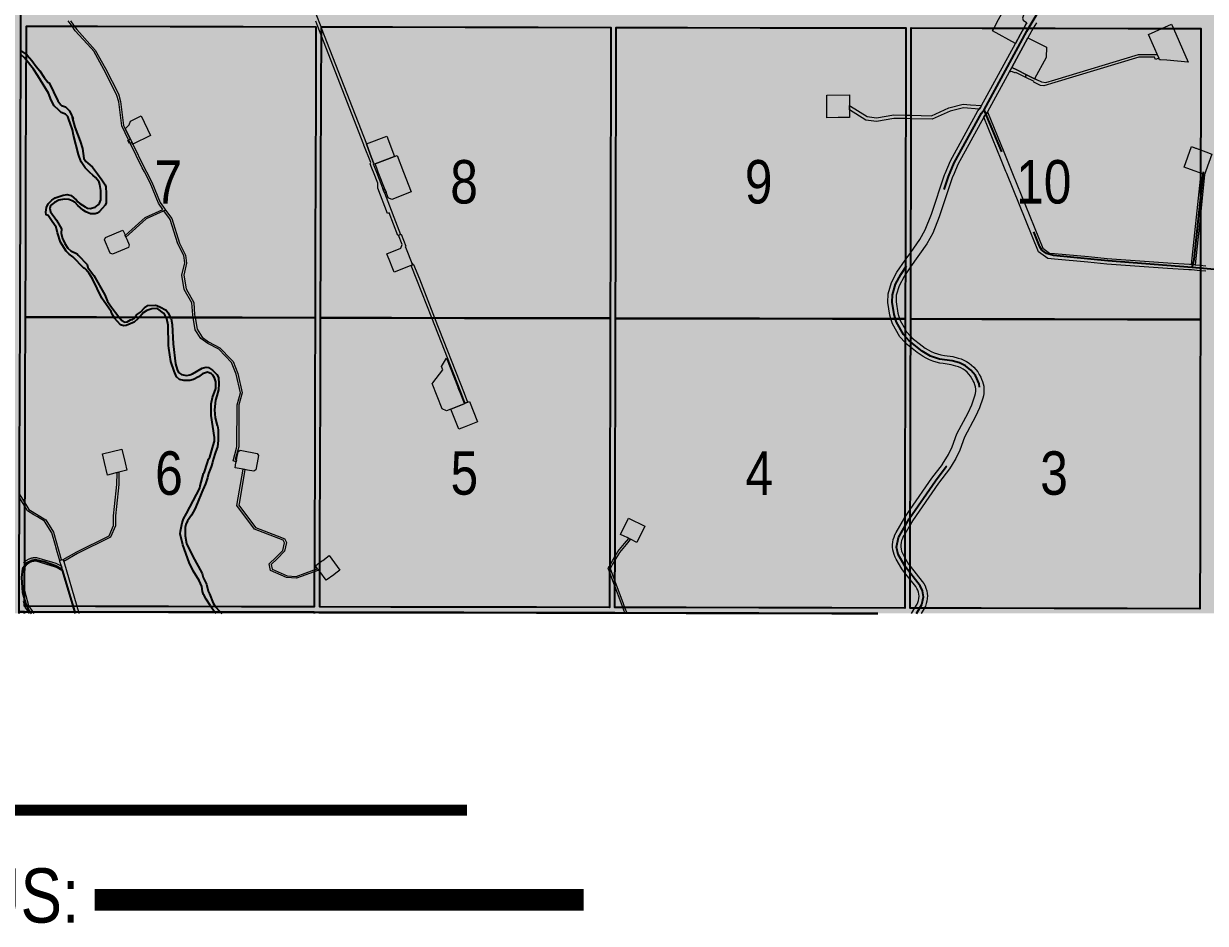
# Model space of a CAD drawing. Extents: x 351064 to 358960, y 6048061 to 6054858.
# Drawn here: x 352434.7 to 352652.5, y 6050375.7 to 6050541.5 of the extents above; entities that cross this region are included whole.
import ezdxf
from ezdxf.enums import TextEntityAlignment as Align

# ---------------------------------------------------------------- set-up
doc = ezdxf.new("R2010")
doc.units = 0
doc.header["$LTSCALE"] = 5
doc.linetypes.add('BORDER2', pattern=[22.225, 6.35, -3.175, 6.35, -3.175, 0, -3.175])
doc.linetypes.add('DASHED2', pattern=[9.525, 6.35, -3.175])
doc.layers.add('AS-COUNTY', color=7, linetype='BORDER2', lineweight=60, true_color=0xcc33ff)
doc.layers.add('AS-ROUTEMAP', color=35, linetype='Continuous', lineweight=0)
for name, color, linetype in [('CG-NOTES', 7, 'Continuous'), ('P-PROPOSED', 10, 'Continuous'), ('RoadSeg', 57, 'DASHED2'), ('T-WATER', 160, 'Continuous'), ('Townships', 57, 'Continuous')]:
    doc.layers.add(name, color=color, linetype=linetype)
doc.layers.add('ROUTE-MAP-BACKGROUND-H', color=7, linetype='Continuous', true_color=0xf0ebff)
doc.layers.add('Sections', color=7, linetype='Continuous', true_color=0xa75418)
doc.styles.add('120', font='ARIALN.TTF', dxfattribs={"height": 13})
doc.styles.add('80', font='ARIALN.TTF', dxfattribs={"height": 10})

# ---------------------------------------------------------------- blocks, each defined once
blk = doc.blocks.new('*U406')
at = {"layer": 'AS-COUNTY', "ltscale": 0.5, "const_width": 4, "flags": 128}
blk.add_lwpolyline([(203.86, -42.49), (294.05, -42.49)], dxfattribs=at)
at = {"layer": 'P-PROPOSED', "color": 90, "const_width": 2, "flags": 128}
blk.add_lwpolyline([(182.34, -25.94), (272.54, -25.94)], dxfattribs=at)
at = {"layer": 'CG-NOTES', "insert": (0, 0), "char_height": 10, "width": 457.2222, "attachment_point": 1, "style": '80'}
blk.add_mtext('{\\H1.2x;\\C14;LEGEND\\H0.83333x;\\C256;\\PACCESS ROUTE SHOWN THUS:\\P}COUNTY BOUNDARY SHOWN THUS:', dxfattribs=at)

msp = doc.modelspace()

# ---------------------------------------------------------------- hatches: boundary and pattern name
at = {"layer": 'ROUTE-MAP-BACKGROUND-H'}
h = msp.add_hatch(color=256, dxfattribs=at)
h.dxf.hatch_style = 1
h.paths.add_polyline_path([(352109.337, 6051083.716), (353736.796, 6051083.637), (353740.383, 6050432.833), (352105.91, 6050432.833)])

# ---------------------------------------------------------------- linework, layer by layer
at = {"layer": 'AS-ROUTEMAP', "flags": 128}
for points in [[(352618.44, 6050539.577), (352617.533, 6050537.899), (352613.283, 6050540.198), (352613.573, 6050540.734), (352614.117, 6050541.739), (352615.69, 6050544.648), (352615.929, 6050545.09), (352616.163, 6050544.948), (352617.297, 6050544.242), (352619.097, 6050543.305), (352618.812, 6050542.559), (352618.93, 6050542.164), (352619.568, 6050541.728), (352619.603, 6050541.704), (352619.472, 6050541.485), (352619.06, 6050540.723), (352618.758, 6050540.163), (352618.44, 6050539.577)], [(352646.634, 6050540.666), (352649.374, 6050534.453), (352645.41, 6050534.785), (352644.271, 6050534.88), (352644.086, 6050534.896), (352643.948, 6050535.205), (352643.92, 6050535.27), (352643.866, 6050535.391), (352642.028, 6050539.568), (352644.517, 6050540.67), (352646.287, 6050541.454), (352646.634, 6050540.666)], [(352623.215, 6050537.203), (352623.168, 6050535.313), (352621.051, 6050531.397), (352619.56, 6050532.139), (352617.799, 6050533.014), (352616.845, 6050533.489), (352619.798, 6050538.901), (352623.215, 6050537.203)], [(352643.866, 6050535.391), (352643.92, 6050535.27), (352643.949, 6050535.205), (352643.492, 6050535.003), (352643.341, 6050534.936), (352643.16, 6050535.346), (352640.256, 6050535.356), (352624.789, 6050530.683), (352622.758, 6050530.069), (352622.115, 6050530.163), (352620.919, 6050530.758), (352620.978, 6050530.877), (352619.339, 6050531.692), (352619.45, 6050531.917), (352619.56, 6050532.139), (352621.052, 6050531.398), (352621.201, 6050531.324), (352621.216, 6050531.354), (352621.394, 6050531.265), (352622.317, 6050530.806), (352623.095, 6050530.692), (352624.789, 6050531.204), (352640.183, 6050535.855), (352643.12, 6050535.845), (352643.667, 6050535.843), (352643.866, 6050535.391)], [(352617.799, 6050533.014), (352619.56, 6050532.139), (352619.337, 6050531.691), (352617.577, 6050532.567), (352617.502, 6050532.417), (352616.855, 6050532.739), (352616.369, 6050532.62), (352616.845, 6050533.489), (352617.799, 6050533.014)], [(352586.926, 6050526.438), (352586.93, 6050526.042), (352586.934, 6050525.647), (352586.948, 6050524.251), (352584.865, 6050524.229), (352582.782, 6050524.208), (352582.74, 6050528.374), (352586.905, 6050528.416), (352586.926, 6050526.438)], [(352611.074, 6050526.094), (352610.852, 6050525.812), (352607.965, 6050526.017), (352605.466, 6050525.413), (352602.187, 6050523.913), (352598.258, 6050524.013), (352597.253, 6050524.038), (352595.127, 6050524.092), (352591.936, 6050523.528), (352589.952, 6050523.761), (352586.934, 6050525.647), (352586.93, 6050526.042), (352586.926, 6050526.438), (352587.107, 6050526.325), (352590.177, 6050524.406), (352591.916, 6050524.202), (352595.075, 6050524.76), (352597.254, 6050524.705), (352598.26, 6050524.679), (352602.05, 6050524.583), (352604.415, 6050525.664), (352605.248, 6050526.046), (352607.91, 6050526.689), (352609.246, 6050526.595), (352611.267, 6050526.451), (352611.074, 6050526.094)], [(352458.115, 6050520.951), (352454.82, 6050519.343), (352454.674, 6050519.643), (352454.524, 6050519.57), (352454.377, 6050519.498), (352454.227, 6050519.425), (352453.934, 6050520.024), (352454.084, 6050520.097), (352454.231, 6050520.169), (352454.382, 6050520.242), (352453.442, 6050522.168), (352454.18, 6050522.896), (352454.403, 6050523.59), (352456.362, 6050524.545), (352458.115, 6050520.951)], [(352499.486, 6050515.689), (352499.33, 6050515.629), (352499.219, 6050515.91), (352498.612, 6050517.495), (352497.895, 6050519.362), (352501.628, 6050520.796), (352503.062, 6050517.063), (352499.486, 6050515.689)], [(352652.62, 6050514.43), (352652.405, 6050513.842), (352652.369, 6050513.742), (352652.094, 6050513.842), (352652.084, 6050513.842), (352652.043, 6050513.861), (352651.723, 6050513.978), (352651.614, 6050514.018), (352651.584, 6050514.029), (352651.528, 6050514.049), (352650.49, 6050514.429), (352648.613, 6050515.116), (352649.986, 6050518.872), (352650.386, 6050518.726), (352650.454, 6050518.701), (352650.734, 6050518.598), (352650.802, 6050518.573), (352651.276, 6050518.4), (352651.322, 6050518.383), (352651.621, 6050518.274), (352652.626, 6050517.906), (352653.742, 6050517.498), (352652.62, 6050514.43)], [(352506.135, 6050510.529), (352502.557, 6050509.156), (352501.909, 6050509.443), (352501.51, 6050510.472), (352501.329, 6050510.939), (352500.08, 6050514.156), (352499.787, 6050514.911), (352499.666, 6050515.223), (352499.485, 6050515.689), (352503.062, 6050517.063), (352503.53, 6050517.239), (352504.73, 6050514.146), (352506.135, 6050510.529)], [(352652.043, 6050513.861), (352652.084, 6050513.842), (352652.094, 6050513.842), (352652.369, 6050513.742), (352651.602, 6050506.314), (352650.651, 6050497.108), (352650.088, 6050497.161), (352650.071, 6050497.162), (352649.988, 6050497.167), (352651.612, 6050512.906), (352651.709, 6050513.843), (352651.723, 6050513.978), (352652.043, 6050513.861)], [(352501.329, 6050510.939), (352501.51, 6050510.472), (352501.199, 6050510.352), (352501.018, 6050510.818), (352500.897, 6050511.13), (352501.329, 6050510.939)], [(352473.957, 6050461.134), (352473.896, 6050460.806), (352473.309, 6050460.936), (352473.931, 6050463.285), (352474.016, 6050463.605), (352474.041, 6050471.302), (352474.656, 6050473.487), (352473.876, 6050476.939), (352473.023, 6050479.077), (352470.693, 6050481.528), (352468.633, 6050482.613), (352467.392, 6050483.529), (352466.35, 6050485.098), (352465.959, 6050487.411), (352465.884, 6050487.859), (352465.742, 6050490.077), (352464.318, 6050492.533), (352463.88, 6050495.208), (352464.394, 6050497.435), (352464.233, 6050498.789), (352463.147, 6050500.962), (352461.698, 6050505.456), (352461.59, 6050505.607), (352460.575, 6050507.021), (352460.885, 6050507.16), (352460.946, 6050507.076), (352461.592, 6050506.176), (352462, 6050505.607), (352463.457, 6050501.088), (352464.557, 6050498.886), (352464.732, 6050497.417), (352464.22, 6050495.198), (352464.638, 6050492.647), (352466.07, 6050490.176), (352466.215, 6050487.894), (352466.297, 6050487.411), (352466.666, 6050485.224), (352467.637, 6050483.762), (352468.81, 6050482.896), (352470.897, 6050481.797), (352472.961, 6050479.627), (352473.309, 6050479.26), (352474.196, 6050477.039), (352475, 6050473.478), (352474.375, 6050471.257), (352474.35, 6050463.562), (352474.19, 6050462.96), (352473.721, 6050461.186), (352473.957, 6050461.134)], [(352454.011, 6050500.311), (352451.101, 6050499.063), (352450.664, 6050499.237), (352449.612, 6050501.688), (352449.787, 6050502.125), (352453.003, 6050503.505), (352453.291, 6050502.849), (352453.372, 6050502.645), (352453.439, 6050502.49), (352453.508, 6050502.328), (352453.578, 6050502.166), (352453.726, 6050501.821), (352454.186, 6050500.749), (352454.011, 6050500.311)], [(352505.927, 6050496.898), (352503.026, 6050495.713), (352502.52, 6050496.966), (352502.33, 6050497.432), (352501.641, 6050499.105), (352504.213, 6050500.163), (352504.495, 6050500.821), (352503.823, 6050502.555), (352503.862, 6050502.571), (352504.173, 6050502.691), (352504.289, 6050502.735), (352505.141, 6050500.534), (352505.03, 6050500.491), (352505.217, 6050500.041), (352506.291, 6050497.407), (352506.417, 6050497.098), (352506.113, 6050496.973), (352505.927, 6050496.898)], [(352516.091, 6050471.574), (352516.079, 6050471.57), (352515.891, 6050472.052), (352515.265, 6050473.656), (352515.144, 6050473.967), (352509.932, 6050487.322), (352507.2, 6050494.325), (352506.126, 6050496.94), (352506.113, 6050496.973), (352506.417, 6050497.098), (352506.291, 6050497.407), (352506.576, 6050497.162), (352507.663, 6050494.512), (352510.469, 6050487.321), (352515.894, 6050473.417), (352516.543, 6050471.756), (352516.401, 6050471.699), (352516.388, 6050471.694), (352516.246, 6050471.637), (352516.091, 6050471.574)], [(352513.465, 6050470.518), (352512.682, 6050470.203), (352511.838, 6050470.574), (352510.033, 6050475.199), (352510.133, 6050475.334), (352511.95, 6050477.757), (352511.719, 6050478.348), (352512.652, 6050479.894), (352514.797, 6050474.397), (352514.979, 6050473.931), (352514.988, 6050473.906), (352515.11, 6050473.595), (352515.89, 6050471.596), (352515.924, 6050471.508), (352515.889, 6050471.494), (352513.465, 6050470.518)], [(352515.134, 6050473.992), (352514.979, 6050473.931), (352514.797, 6050474.397), (352514.952, 6050474.457), (352515.134, 6050473.992)], [(352515.879, 6050467.178), (352514.956, 6050466.807), (352513.463, 6050470.518), (352515.889, 6050471.494), (352515.924, 6050471.508), (352516.079, 6050471.57), (352516.091, 6050471.575), (352516.246, 6050471.637), (352516.388, 6050471.694), (352516.401, 6050471.699), (352516.864, 6050471.886), (352518.357, 6050468.175), (352517.739, 6050467.927), (352515.879, 6050467.178)], [(352451.498, 6050458.671), (352450.192, 6050458.347), (352449.625, 6050460.63), (352449.228, 6050462.228), (352452.786, 6050463.111), (352453.405, 6050460.622), (352453.75, 6050459.23), (352452.242, 6050458.856), (352451.985, 6050458.792), (352451.925, 6050458.777), (352451.897, 6050458.77), (352451.763, 6050458.737), (352451.727, 6050458.728), (352451.498, 6050458.671)], [(352477.512, 6050459.307), (352477.124, 6050459.041), (352475.983, 6050459.257), (352475.491, 6050459.344), (352475.164, 6050459.411), (352473.685, 6050459.691), (352473.853, 6050460.581), (352473.896, 6050460.806), (352473.957, 6050461.134), (352474.242, 6050462.638), (352474.374, 6050462.729), (352474.631, 6050462.903), (352474.921, 6050462.846), (352477.742, 6050462.316), (352478.007, 6050461.927), (352477.752, 6050460.573), (352477.512, 6050459.307)], [(352442.094, 6050442.438), (352442.001, 6050442.773), (352444.492, 6050444.165), (352450.461, 6050447.12), (352451.302, 6050449.048), (352451.294, 6050450.857), (352451.476, 6050452.569), (352451.916, 6050456.603), (352451.931, 6050458.749), (352451.925, 6050458.777), (352451.985, 6050458.792), (352452.244, 6050458.856), (352452.264, 6050458.788), (352452.248, 6050456.583), (352451.808, 6050452.537), (352451.626, 6050450.84), (352451.635, 6050448.979), (352450.718, 6050446.876), (352444.648, 6050443.87), (352442.094, 6050442.438)], [(352483.274, 6050439.796), (352484.969, 6050439.656), (352488.274, 6050440.865), (352488.888, 6050441.09), (352489.092, 6050440.81), (352488.273, 6050440.51), (352485.014, 6050439.318), (352483.191, 6050439.469), (352480.218, 6050440.766), (352479.982, 6050441.999), (352481.208, 6050443.127), (352482.503, 6050444.46), (352482.784, 6050445.867), (352482.53, 6050446.368), (352477.262, 6050448.388), (352474.026, 6050452.72), (352475.164, 6050459.411), (352475.491, 6050459.344), (352474.486, 6050453.438), (352474.378, 6050452.799), (352477.471, 6050448.665), (352482.21, 6050446.847), (352482.684, 6050446.666), (352482.769, 6050446.633), (352483.133, 6050445.915), (352482.811, 6050444.298), (352481.441, 6050442.889), (352480.344, 6050441.879), (352480.512, 6050441.001), (352483.274, 6050439.796)], [(352549.214, 6050448.928), (352547.744, 6050445.937), (352546.556, 6050446.521), (352546.249, 6050446.672), (352545.968, 6050446.81), (352545.946, 6050446.82), (352545.43, 6050447.074), (352545.406, 6050447.086), (352544.753, 6050447.407), (352546.223, 6050450.398), (352549.214, 6050448.928)], [(352491.857, 6050439.965), (352490.449, 6050438.942), (352489.278, 6050440.553), (352489.108, 6050440.787), (352489.092, 6050440.81), (352488.888, 6050441.09), (352488.49, 6050441.638), (352489.2, 6050442.154), (352489.283, 6050442.214), (352489.628, 6050442.465), (352489.838, 6050442.618), (352491.052, 6050443.499), (352493.011, 6050440.803), (352492.263, 6050440.26), (352491.857, 6050439.965)]]:
    msp.add_lwpolyline(points, close=True, dxfattribs=at)
for points in [[(352488.549, 6050543.349), (352489.467, 6050540.992), (352489.548, 6050540.786), (352497.895, 6050519.362), (352498.612, 6050517.495), (352499.219, 6050515.91), (352499.124, 6050515.697), (352499.355, 6050515.102), (352499.476, 6050514.791), (352499.722, 6050514.157), (352501.018, 6050510.818), (352501.199, 6050510.352), (352501.199, 6050510.352), (352504.173, 6050502.691), (352503.862, 6050502.571), (352503.707, 6050502.51), (352502.089, 6050506.678), (352501.779, 6050506.557), (352499.97, 6050511.217), (352499.979, 6050512.114), (352499.185, 6050514.158), (352499.01, 6050514.61), (352498.889, 6050514.92), (352498.583, 6050515.71), (352498.678, 6050515.924), (352497.436, 6050519.164), (352497.429, 6050519.182), (352489.544, 6050539.419), (352488.93, 6050540.993), (352488.545, 6050541.982)], [(352443.345, 6050542.092), (352443.916, 6050541.278), (352444.051, 6050541.085), (352444.493, 6050540.455), (352447.912, 6050536.664), (352449.799, 6050533.263), (352452.169, 6050528.583), (352452.585, 6050527.218), (352453.133, 6050522.8), (352453.442, 6050522.168), (352454.382, 6050520.242), (352454.651, 6050519.695), (352454.674, 6050519.643), (352454.82, 6050519.343), (352456.883, 6050515.133), (352457.34, 6050514.243), (352458.316, 6050512.344), (352459.85, 6050508.603), (352460.489, 6050507.713), (352460.749, 6050507.35), (352460.885, 6050507.16), (352460.575, 6050507.021), (352460.42, 6050506.952), (352457.313, 6050505.561), (352457.313, 6050505.561), (352453.578, 6050502.166), (352453.508, 6050502.328), (352453.439, 6050502.49), (352457.128, 6050505.843), (352460.376, 6050507.298), (352459.555, 6050508.442), (352458.013, 6050512.204), (352457.043, 6050514.092), (352456.965, 6050514.244), (352456.587, 6050514.978), (352454.377, 6050519.498), (352454.352, 6050519.549), (352454.156, 6050519.951), (352454.084, 6050520.097), (352454.059, 6050520.148), (352452.809, 6050522.704), (352452.258, 6050527.148), (352451.858, 6050528.459), (352449.505, 6050533.107), (352447.638, 6050536.47), (352447.144, 6050537.018), (352444.232, 6050540.247), (352443.643, 6050541.086), (352442.937, 6050542.092)], [(352598.386, 6050432.833), (352598.392, 6050432.844), (352598.978, 6050433.848), (352599.377, 6050434.533), (352599.546, 6050434.878), (352599.669, 6050435.241), (352599.743, 6050435.618), (352599.766, 6050436.001), (352599.739, 6050436.384), (352599.662, 6050436.759), (352599.535, 6050437.122), (352599.362, 6050437.464), (352599.145, 6050437.781), (352598.092, 6050439.116), (352597.089, 6050440.386), (352596.557, 6050441.061), (352595.543, 6050442.822), (352595.327, 6050443.239), (352595.151, 6050443.674), (352595.018, 6050444.124), (352594.928, 6050444.585), (352594.882, 6050445.053), (352594.881, 6050445.523), (352594.924, 6050445.99), (352595.012, 6050446.452), (352595.144, 6050446.903), (352595.318, 6050447.339), (352595.532, 6050447.757), (352597.109, 6050450.512), (352597.229, 6050450.721), (352598.117, 6050452), (352602.126, 6050457.771), (352604.059, 6050460.315), (352604.106, 6050460.377), (352605.184, 6050462.15), (352605.873, 6050463.53), (352606.71, 6050465.97), (352608.82, 6050469.795), (352609.48, 6050471.282), (352610.038, 6050472.974), (352610.14, 6050473.371), (352610.192, 6050473.778), (352610.193, 6050474.187), (352610.144, 6050474.594), (352610.045, 6050474.992), (352609.897, 6050475.374), (352609.734, 6050475.729), (352609.512, 6050476.155), (352609.251, 6050476.558), (352608.951, 6050476.934), (352608.617, 6050477.279), (352608.251, 6050477.59), (352607.857, 6050477.864), (352607.438, 6050478.1), (352606.999, 6050478.293), (352606.542, 6050478.443), (352605.697, 6050478.673), (352604.209, 6050478.883), (352603.557, 6050478.997), (352602.914, 6050479.153), (352602.283, 6050479.352), (352601.667, 6050479.592), (352601.068, 6050479.873), (352600.489, 6050480.193), (352599.933, 6050480.551), (352599.402, 6050480.945), (352598.176, 6050481.915), (352597.39, 6050482.536), (352597.172, 6050482.775), (352596.226, 6050483.812), (352594.843, 6050486.223), (352594.562, 6050487.148), (352594.362, 6050487.809), (352593.978, 6050490.161), (352594.046, 6050491.737), (352594.673, 6050493.813), (352595.678, 6050495.748), (352597.202, 6050497.935), (352598.21, 6050499.381), (352599.883, 6050501.782), (352600.889, 6050503.571), (352602.045, 6050506.439), (352604.444, 6050513.649), (352604.566, 6050513.94), (352605.533, 6050516.244), (352610.592, 6050525.482), (352610.852, 6050525.812), (352611.074, 6050526.094), (352611.268, 6050526.45), (352617.533, 6050537.899), (352618.44, 6050539.577), (352618.758, 6050540.163), (352619.06, 6050540.723), (352619.472, 6050541.485), (352619.603, 6050541.704)], [(352621.382, 6050541.724), (352620.798, 6050540.734), (352620.791, 6050540.72), (352620.118, 6050539.487), (352619.798, 6050538.902), (352616.845, 6050533.489), (352616.37, 6050532.619), (352612.386, 6050525.318), (352612.352, 6050525.254), (352611.868, 6050524.639), (352611.694, 6050524.322), (352606.907, 6050515.582), (352606.217, 6050513.937), (352605.871, 6050513.113), (352603.476, 6050505.913), (352602.265, 6050502.91), (352601.175, 6050500.971), (352598.205, 6050496.709), (352597.196, 6050495.262), (352596.985, 6050494.958), (352596.091, 6050493.237), (352595.56, 6050491.479), (352595.507, 6050490.251), (352595.849, 6050488.154), (352596.156, 6050487.145), (352596.251, 6050486.831), (352597.177, 6050485.217), (352597.464, 6050484.715), (352598.18, 6050483.931), (352598.434, 6050483.652), (352600.35, 6050482.138), (352600.866, 6050481.759), (352601.409, 6050481.421), (352601.976, 6050481.124), (352602.564, 6050480.872), (352603.17, 6050480.665), (352603.789, 6050480.505), (352604.419, 6050480.393), (352606.007, 6050480.169), (352606.948, 6050479.912), (352607.486, 6050479.738), (352608.006, 6050479.518), (352608.505, 6050479.253), (352608.98, 6050478.947), (352609.425, 6050478.6), (352609.839, 6050478.215), (352610.218, 6050477.796), (352610.56, 6050477.346), (352610.86, 6050476.868), (352611.119, 6050476.365), (352611.282, 6050476.011), (352611.45, 6050475.594), (352611.579, 6050475.164), (352611.668, 6050474.724), (352611.715, 6050474.277), (352611.72, 6050473.828), (352611.684, 6050473.38), (352611.606, 6050472.937), (352611.488, 6050472.504), (352610.905, 6050470.737), (352610.185, 6050469.116), (352608.108, 6050465.351), (352607.282, 6050462.94), (352606.519, 6050461.412), (352605.849, 6050460.312), (352605.367, 6050459.518), (352603.359, 6050456.875), (352598.517, 6050449.905), (352598.112, 6050449.197), (352597.103, 6050447.433), (352596.853, 6050446.997), (352596.676, 6050446.642), (352596.541, 6050446.27), (352596.45, 6050445.884), (352596.405, 6050445.49), (352596.406, 6050445.093), (352596.453, 6050444.699), (352596.545, 6050444.314), (352596.682, 6050443.942), (352596.861, 6050443.588), (352597.094, 6050443.181), (352597.82, 6050441.918), (352598.097, 6050441.568), (352600.344, 6050438.723), (352600.619, 6050438.331), (352600.85, 6050437.911), (352601.034, 6050437.47), (352601.17, 6050437.011), (352601.256, 6050436.539), (352601.29, 6050436.062), (352601.272, 6050435.583), (352601.203, 6050435.109), (352601.083, 6050434.646), (352600.913, 6050434.198), (352600.734, 6050433.844), (352600.697, 6050433.771), (352600.15, 6050432.84), (352600.146, 6050432.833)], [(352652.591, 6050495.906), (352651.585, 6050496), (352649.992, 6050496.149), (352649.484, 6050496.181), (352645.56, 6050496.426), (352634.341, 6050497.237), (352630.873, 6050497.589), (352624.731, 6050498.158), (352623.462, 6050498.275), (352621.747, 6050499.474), (352615.904, 6050513.917), (352615.744, 6050514.311), (352614.871, 6050516.47), (352611.694, 6050524.322), (352611.868, 6050524.639), (352612.352, 6050525.254), (352612.386, 6050525.319), (352615.371, 6050517.94), (352616.245, 6050515.781), (352617, 6050513.915), (352622.576, 6050500.134), (352623.824, 6050499.262), (352624.732, 6050499.178), (352630.971, 6050498.6), (352634.429, 6050498.249), (352645.628, 6050497.439), (352649.588, 6050497.192), (352649.988, 6050497.167), (352650.071, 6050497.162), (352650.088, 6050497.161), (352650.651, 6050497.108), (352651.587, 6050497.02), (352652.592, 6050496.926)], [(352433.908, 6050454.903), (352434.909, 6050453.236), (352435.645, 6050452.009), (352438.775, 6050450.079), (352440.189, 6050447.812), (352441.648, 6050442.767), (352441.67, 6050442.69), (352441.355, 6050442.603), (352441.34, 6050442.653), (352441.295, 6050442.808), (352441.247, 6050442.973), (352440.894, 6050444.188), (352440.555, 6050445.358), (352439.882, 6050447.674), (352438.534, 6050449.836), (352437.248, 6050450.629), (352436.605, 6050451.025), (352435.401, 6050451.768), (352434.907, 6050452.591), (352433.906, 6050454.259)], [(352545.555, 6050432.833), (352545.511, 6050432.952), (352545.136, 6050433.958), (352544.828, 6050434.786), (352543.68, 6050437.846), (352542.681, 6050440.509), (352542.436, 6050441.161), (352542.653, 6050441.53), (352542.683, 6050441.581), (352543.244, 6050442.535), (352543.693, 6050443.299), (352544.256, 6050444.256), (352545.461, 6050445.717), (352546.249, 6050446.672), (352546.556, 6050446.521), (352546.506, 6050446.46), (352545.768, 6050445.566), (352544.53, 6050444.064), (352543.691, 6050442.638), (352543.544, 6050442.388), (352543.261, 6050441.906), (352542.915, 6050441.316), (352542.804, 6050441.128), (352543.682, 6050438.787), (352545.22, 6050434.691), (352545.492, 6050433.958), (352545.867, 6050432.951), (352545.911, 6050432.833)], [(352434.684, 6050442.162), (352434.739, 6050442.223), (352434.797, 6050442.282), (352434.856, 6050442.339), (352434.876, 6050442.356), (352434.917, 6050442.394), (352434.981, 6050442.446), (352435.046, 6050442.497), (352435.113, 6050442.545), (352435.181, 6050442.59), (352435.323, 6050442.674), (352435.417, 6050442.732), (352435.513, 6050442.787), (352435.611, 6050442.838), (352435.71, 6050442.885), (352435.812, 6050442.929), (352435.915, 6050442.969), (352435.971, 6050442.989), (352436.019, 6050443.005), (352436.121, 6050443.036), (352436.232, 6050443.066), (352436.339, 6050443.09), (352436.448, 6050443.111), (352436.557, 6050443.127), (352436.667, 6050443.139), (352436.777, 6050443.148), (352436.887, 6050443.152), (352437.108, 6050443.148), (352438.102, 6050442.848), (352440.017, 6050442.27), (352440.638, 6050442.083), (352440.88, 6050442.01), (352441.242, 6050441.797), (352441.661, 6050441.549), (352441.768, 6050441.179), (352441.905, 6050440.706), (352441.93, 6050440.619), (352441.513, 6050440.864), (352440.885, 6050441.234), (352440.61, 6050441.395), (352436.997, 6050442.486), (352436.914, 6050442.486), (352436.831, 6050442.483), (352436.749, 6050442.478), (352436.666, 6050442.469), (352436.584, 6050442.458), (352436.502, 6050442.443), (352436.421, 6050442.426), (352436.341, 6050442.406), (352436.261, 6050442.383), (352436.182, 6050442.357), (352436.104, 6050442.328), (352436.028, 6050442.297), (352435.952, 6050442.263), (352435.878, 6050442.226), (352435.805, 6050442.187), (352435.663, 6050442.1), (352435.611, 6050442.072), (352435.56, 6050442.041), (352435.51, 6050442.009), (352435.461, 6050441.975), (352435.413, 6050441.939), (352435.367, 6050441.901), (352435.322, 6050441.862), (352435.279, 6050441.821), (352435.237, 6050441.779), (352435.196, 6050441.735), (352435.157, 6050441.69), (352435.12, 6050441.644), (352435.085, 6050441.596), (352435.051, 6050441.547), (352435.019, 6050441.497), (352434.988, 6050441.445), (352434.96, 6050441.393), (352434.934, 6050441.34), (352434.909, 6050441.285), (352434.886, 6050441.23), (352434.872, 6050441.191), (352434.866, 6050441.174), (352434.847, 6050441.118), (352434.831, 6050441.061), (352434.816, 6050441.003), (352434.804, 6050440.945), (352434.793, 6050440.886), (352434.785, 6050440.827), (352434.779, 6050440.768), (352434.775, 6050440.708), (352434.773, 6050440.589), (352434.851, 6050437.09), (352434.859, 6050437.057), (352435.595, 6050434.277), (352435.661, 6050434.179), (352436.337, 6050433.172), (352436.564, 6050432.833)], [(352444.192, 6050432.833), (352444.098, 6050433.156), (352443.806, 6050434.162), (352441.93, 6050440.619), (352441.905, 6050440.706), (352441.768, 6050441.179), (352441.661, 6050441.549), (352441.402, 6050442.439), (352441.388, 6050442.487), (352441.355, 6050442.603), (352441.67, 6050442.69), (352442.001, 6050442.773), (352442.096, 6050442.439), (352444.501, 6050434.16), (352444.793, 6050433.154), (352444.886, 6050432.833)], [(352435.762, 6050432.833), (352435.533, 6050433.173), (352435.411, 6050433.362), (352434.98, 6050433.998), (352434.932, 6050434.18), (352434.852, 6050434.482), (352434.71, 6050435.018)]]:
    msp.add_lwpolyline(points, dxfattribs=at)
at = {"layer": 'RoadSeg', "flags": 128}
for points in [[(352611.747, 6050525.642), (352619.607, 6050540.137), (352622.916, 6050545.733), (352633.422, 6050565.705), (352639.332, 6050576.043), (352640.847, 6050579.087), (352641.986, 6050582.421), (352642.292, 6050585.764), (352642.159, 6050588.094), (352641.023, 6050595.265)], [(352599.314, 6050432.833), (352600.286, 6050434.515), (352600.58, 6050435.924), (352600.416, 6050436.987), (352599.989, 6050437.942), (352597.222, 6050441.464), (352595.925, 6050443.696), (352595.619, 6050445.054), (352595.935, 6050446.864), (352597.906, 6050450.287), (352602.776, 6050457.295), (352604.769, 6050459.919), (352605.885, 6050461.751), (352606.61, 6050463.206), (352607.442, 6050465.63), (352609.536, 6050469.424), (352610.226, 6050470.978), (352610.87, 6050472.963), (352611.009, 6050473.934), (352610.841, 6050475.163), (352610.13, 6050476.71), (352609.302, 6050477.687), (352608.313, 6050478.46), (352607.196, 6050479.028), (352605.886, 6050479.392), (352603.509, 6050479.724), (352601.892, 6050480.279), (352600.333, 6050481.169), (352597.945, 6050483.069), (352596.878, 6050484.239), (352595.581, 6050486.503), (352595.139, 6050487.958), (352594.776, 6050490.182), (352594.836, 6050491.584), (352595.416, 6050493.501), (352596.365, 6050495.329), (352600.563, 6050501.35), (352601.61, 6050503.214), (352602.794, 6050506.148), (352605.192, 6050513.352), (352606.254, 6050515.883), (352611.264, 6050525.029), (352611.747, 6050525.642)], [(352650.116, 6050496.616), (352634.576, 6050497.81), (352624.511, 6050498.793), (352623.267, 6050499.158), (352622.415, 6050499.8), (352622.031, 6050500.423), (352615.035, 6050517.866), (352611.747, 6050525.642)], [(352650.116, 6050496.616), (352650.476, 6050498.06), (352652.186, 6050514.215)], [(352722.294, 6050432.833), (352718.259, 6050439.487), (352717.642, 6050441.27), (352717.3, 6050445.096), (352716.703, 6050446.179), (352715.51, 6050447.079), (352713.379, 6050448.153), (352711.41, 6050449.397), (352705.072, 6050454.187), (352703.149, 6050456.133), (352702.032, 6050457.902), (352701.212, 6050459.78), (352700.937, 6050460.072), (352699.782, 6050464.341), (352698.147, 6050469.096), (352697.327, 6050472.142), (352696.375, 6050473.982), (352695.616, 6050474.861), (352694.254, 6050475.856), (352690.638, 6050477.554), (352688.562, 6050479.03), (352687.023, 6050480.42), (352681.282, 6050487.66), (352678.991, 6050490.83), (352677.026, 6050493.109), (352675.503, 6050493.9), (352672.282, 6050494.609), (352650.116, 6050496.616)], [(352444.273, 6050432.833), (352441.917, 6050440.605), (352441.638, 6050441.031), (352440.554, 6050441.634), (352438.5, 6050442.343), (352436.923, 6050442.698), (352436.291, 6050442.614), (352435.239, 6050442.084), (352434.501, 6050441.063), (352434.347, 6050439.458), (352434.525, 6050436.695), (352435.048, 6050434.709), (352435.476, 6050433.721), (352436.159, 6050432.833)]]:
    msp.add_lwpolyline(points, dxfattribs=at)
at = {"layer": 'Sections', "flags": 128}
for points in [[(352488.47, 6050500.75), (352488.434, 6050487.343), (352475.004, 6050487.37), (352461.574, 6050487.397), (352448.143, 6050487.424), (352435.048, 6050487.451), (352435.089, 6050500.858), (352435.13, 6050514.265), (352435.171, 6050527.673), (352435.211, 6050541.08), (352448.302, 6050541.053), (352461.727, 6050541.026), (352475.153, 6050540.998), (352488.578, 6050540.971), (352488.542, 6050527.564), (352488.506, 6050514.157)], [(352542.856, 6050500.638), (352542.825, 6050487.232), (352529.395, 6050487.259), (352515.964, 6050487.287), (352502.534, 6050487.314), (352489.439, 6050487.341), (352489.475, 6050500.748), (352489.511, 6050514.155), (352489.548, 6050527.562), (352489.584, 6050540.969), (352502.674, 6050540.942), (352516.099, 6050540.914), (352529.525, 6050540.886), (352542.95, 6050540.859), (352542.919, 6050527.452), (352542.887, 6050514.045)], [(352597.242, 6050500.526), (352597.216, 6050487.12), (352583.786, 6050487.147), (352570.356, 6050487.175), (352556.925, 6050487.203), (352543.83, 6050487.23), (352543.862, 6050500.636), (352543.893, 6050514.043), (352543.924, 6050527.45), (352543.955, 6050540.857), (352557.045, 6050540.829), (352570.471, 6050540.801), (352583.896, 6050540.773), (352597.321, 6050540.745), (352597.295, 6050527.339), (352597.268, 6050513.932)], [(352651.628, 6050500.414), (352651.606, 6050487.007), (352638.176, 6050487.035), (352624.746, 6050487.063), (352611.316, 6050487.09), (352598.221, 6050487.117), (352598.248, 6050500.524), (352598.274, 6050513.93), (352598.3, 6050527.337), (352598.327, 6050540.743), (352611.417, 6050540.716), (352624.842, 6050540.688), (352638.267, 6050540.66), (352651.692, 6050540.632), (352651.671, 6050527.226), (352651.649, 6050513.82)], [(352488.326, 6050447.122), (352488.291, 6050434.05), (352474.856, 6050434.077), (352461.421, 6050434.104), (352447.986, 6050434.131), (352434.886, 6050434.157), (352434.926, 6050447.229), (352434.967, 6050460.636), (352435.007, 6050474.044), (352435.048, 6050487.451), (352448.143, 6050487.424), (352461.574, 6050487.397), (352475.004, 6050487.37), (352488.434, 6050487.343), (352488.398, 6050473.936), (352488.362, 6050460.529)], [(352542.731, 6050447.012), (352542.701, 6050433.94), (352529.266, 6050433.968), (352515.831, 6050433.995), (352502.396, 6050434.022), (352489.296, 6050434.048), (352489.331, 6050447.12), (352489.367, 6050460.527), (352489.403, 6050473.934), (352489.439, 6050487.341), (352502.534, 6050487.314), (352515.964, 6050487.287), (352529.395, 6050487.259), (352542.825, 6050487.232), (352542.794, 6050473.825), (352542.763, 6050460.418)], [(352597.137, 6050446.9), (352597.112, 6050433.829), (352583.677, 6050433.856), (352570.242, 6050433.884), (352556.807, 6050433.911), (352543.707, 6050433.938), (352543.737, 6050447.01), (352543.768, 6050460.416), (352543.799, 6050473.823), (352543.83, 6050487.23), (352556.925, 6050487.203), (352570.356, 6050487.175), (352583.786, 6050487.147), (352597.216, 6050487.12), (352597.19, 6050473.713), (352597.163, 6050460.307)], [(352651.542, 6050446.788), (352651.522, 6050433.717), (352638.087, 6050433.745), (352624.652, 6050433.772), (352611.217, 6050433.8), (352598.117, 6050433.827), (352598.143, 6050446.898), (352598.169, 6050460.304), (352598.195, 6050473.711), (352598.221, 6050487.117), (352611.316, 6050487.09), (352624.746, 6050487.063), (352638.176, 6050487.035), (352651.606, 6050487.007), (352651.585, 6050473.601), (352651.564, 6050460.195)]]:
    msp.add_lwpolyline(points, close=True, dxfattribs=at)
for points in [[(352434.882, 6050432.833), (352434.883, 6050433.151), (352447.983, 6050433.125), (352461.418, 6050433.098), (352474.853, 6050433.071), (352488.288, 6050433.044), (352488.288, 6050432.833)], [(352489.293, 6050432.833), (352489.294, 6050433.042), (352502.393, 6050433.016), (352515.828, 6050432.989), (352529.264, 6050432.962), (352542.699, 6050432.935), (352542.699, 6050432.833)], [(352543.704, 6050432.833), (352543.704, 6050432.933), (352556.804, 6050432.906), (352570.239, 6050432.878), (352583.675, 6050432.851), (352592.143, 6050432.833)]]:
    msp.add_lwpolyline(points, dxfattribs=at)
at = {"layer": 'T-WATER', "flags": 128}
for points in [[(352434.122, 6050536.572), (352435.126, 6050535.901), (352435.388, 6050535.725), (352436.232, 6050534.75), (352437.024, 6050533.668), (352437.706, 6050532.824), (352438.497, 6050531.648), (352439.169, 6050530.786), (352439.386, 6050530.639), (352441.044, 6050527.291), (352441.573, 6050526.591), (352441.702, 6050526.441), (352442.412, 6050526.234), (352443.151, 6050525.455), (352443.522, 6050524.651), (352443.84, 6050524.076), (352443.629, 6050524.235), (352444.166, 6050522.49), (352445.133, 6050519.898), (352445.57, 6050518.549), (352445.808, 6050516.704), (352446.192, 6050516.153), (352446.466, 6050515.87), (352447.42, 6050515.096), (352447.956, 6050514.339), (352448.303, 6050513.848), (352449.13, 6050512.766), (352449.71, 6050511.852), (352449.841, 6050511.445), (352449.938, 6050510.22), (352449.916, 6050508.505), (352449.748, 6050508.088), (352449.165, 6050507.497), (352448.713, 6050506.943), (352448.283, 6050506.604), (352447.894, 6050506.465), (352447.011, 6050506.474), (352446.149, 6050506.862), (352445.686, 6050507.164), (352444.703, 6050508.037), (352444.185, 6050508.569), (352443.631, 6050508.906), (352443.019, 6050509.163), (352442.186, 6050509.165), (352441.189, 6050508.987), (352440.418, 6050508.581), (352439.672, 6050508.032), (352439.517, 6050507.462), (352439.667, 6050506.865), (352440.744, 6050505.3), (352441.719, 6050503.708), (352441.641, 6050502.924), (352441.868, 6050501.889), (352441.928, 6050501.797), (352442.32, 6050501.017), (352442.843, 6050500.156), (352443.382, 6050499.692), (352444.568, 6050499.148), (352444.754, 6050498.877), (352446.442, 6050497.14), (352446.552, 6050496.578), (352447.637, 6050495.098), (352449.653, 6050491.536), (352450.188, 6050490.308), (352450.878, 6050489.276), (352451.669, 6050488.306), (352452.262, 6050487.524), (352452.802, 6050486.812), (352453.245, 6050486.517), (352453.776, 6050486.582), (352454.415, 6050486.951), (352454.769, 6050487.031), (352454.957, 6050487.159), (352455.246, 6050487.518), (352455.524, 6050487.863), (352456.281, 6050488.385), (352457.002, 6050489.157), (352457.615, 6050489.565), (352458.931, 6050489.685), (352459.238, 6050489.623), (352459.953, 6050489.318), (352460.849, 6050488.772), (352460.929, 6050488.771), (352461.347, 6050488.266), (352461.496, 6050487.958), (352461.715, 6050487.505), (352461.897, 6050487.129), (352462.095, 6050486.123), (352462.299, 6050482.5), (352462.702, 6050478.857), (352463.017, 6050477.788), (352463.251, 6050477.252), (352463.781, 6050476.852), (352464.418, 6050476.74), (352464.809, 6050476.718), (352465.366, 6050476.825), (352465.86, 6050477.013), (352467.616, 6050478.022), (352468.343, 6050478.22), (352468.773, 6050478.198), (352469.541, 6050477.647), (352470.331, 6050476.868), (352470.632, 6050476.341), (352470.679, 6050475.162), (352470.63, 6050474.023), (352470.35, 6050472.927), (352470.102, 6050472.132), (352469.875, 6050470.341), (352470.033, 6050468.895), (352470.409, 6050467.487), (352470.462, 6050467.432), (352470.56, 6050466.707), (352470.572, 6050464.708), (352470.422, 6050463.527), (352470.09, 6050462.581), (352469.634, 6050461.186), (352469.504, 6050460.684), (352469.283, 6050459.831), (352468.788, 6050458.638), (352468.613, 6050457.849), (352468.231, 6050456.756), (352467.713, 6050455.648), (352467.573, 6050455.161), (352466.785, 6050453.205), (352466.25, 6050452.04), (352465.627, 6050450.929), (352464.929, 6050449.938), (352464.612, 6050449.234), (352464.508, 6050448.667), (352464.473, 6050447.604), (352464.456, 6050447.118), (352464.76, 6050445.743), (352465.844, 6050443.471), (352467.611, 6050440.203), (352467.794, 6050439.433), (352468.397, 6050438.239), (352468.697, 6050436.973), (352468.991, 6050436.469), (352469.666, 6050434.707), (352469.98, 6050434.212), (352470.035, 6050434.126), (352470.9, 6050433.205), (352471.249, 6050432.833)], [(352470.211, 6050432.833), (352469.902, 6050433.119), (352469.841, 6050433.207), (352469.173, 6050434.157), (352469.137, 6050434.214), (352468.34, 6050435.476), (352467.987, 6050436.146), (352467.854, 6050436.346), (352467.681, 6050436.909), (352467.561, 6050437.778), (352467.083, 6050438.932), (352465.934, 6050440.706), (352465.206, 6050442.255), (352464.072, 6050445.464), (352463.574, 6050447.54), (352463.609, 6050448.014), (352463.94, 6050449.514), (352464.187, 6050450.277), (352464.738, 6050451.266), (352467.168, 6050455.948), (352467.259, 6050456.337), (352467.887, 6050458.617), (352467.987, 6050458.729), (352468.603, 6050460.685), (352468.796, 6050461.299), (352469.026, 6050461.665), (352469.623, 6050463.785), (352469.91, 6050464.616), (352469.909, 6050465.239), (352469.26, 6050469.347), (352469.26, 6050471.5), (352469.499, 6050472.656), (352470.134, 6050474.269), (352470.126, 6050475.544), (352469.909, 6050476.236), (352469.584, 6050476.751), (352469.354, 6050476.989), (352468.586, 6050477.295), (352467.673, 6050477.013), (352466.922, 6050476.44), (352466.034, 6050475.984), (352465.344, 6050475.773), (352464.251, 6050475.767), (352463.433, 6050475.964), (352462.89, 6050476.44), (352462.43, 6050477.474), (352461.824, 6050479.303), (352461.478, 6050481.704), (352461.402, 6050482.231), (352461.362, 6050485.963), (352461.121, 6050487.124), (352460.925, 6050487.506), (352460.738, 6050487.874), (352460.465, 6050488.211), (352459.447, 6050488.961), (352459.247, 6050489.052), (352458.364, 6050488.983), (352457.405, 6050488.65), (352456.76, 6050488.25), (352456.559, 6050488.026), (352456.107, 6050487.516), (352455.813, 6050487.184), (352455.069, 6050486.51), (352453.581, 6050485.906), (352453.192, 6050485.836), (352452.551, 6050486.016), (352451.472, 6050487.271), (352451.321, 6050487.526), (352451.029, 6050488.017), (352450.86, 6050488.494), (352449.153, 6050490.94), (352447.385, 6050494.504), (352446.797, 6050495.477), (352446.189, 6050496.233), (352445.977, 6050496.398), (352445.786, 6050496.467), (352443.784, 6050498.544), (352443.083, 6050499.054), (352442.579, 6050499.586), (352441.535, 6050501.246), (352440.971, 6050503.01), (352440.697, 6050504.037), (352439.939, 6050505.105), (352439.237, 6050506.173), (352438.886, 6050506.298), (352438.817, 6050506.814), (352438.936, 6050507.643), (352439.223, 6050508.36), (352439.937, 6050509.04), (352440.515, 6050509.46), (352442.006, 6050509.903), (352442.761, 6050510.04), (352443.488, 6050509.878), (352444.425, 6050509.033), (352444.681, 6050508.698), (352445.096, 6050508.394), (352446.062, 6050507.776), (352446.481, 6050507.558), (352446.967, 6050507.497), (352447.866, 6050507.732), (352448.052, 6050507.824), (352448.519, 6050508.221), (352448.701, 6050508.481), (352448.942, 6050509.094), (352448.927, 6050510.777), (352448.758, 6050511.883), (352448.617, 6050512.297), (352448.338, 6050512.764), (352447.961, 6050513.211), (352447.483, 6050513.628), (352446.943, 6050514.079), (352446.678, 6050514.341), (352446.03, 6050514.982), (352445.324, 6050516.054), (352444.96, 6050517.052), (352444.839, 6050517.41), (352443.9, 6050520.965), (352443.694, 6050521.978), (352443.28, 6050523.173), (352443.07, 6050523.855), (352442.884, 6050524.457), (352442.421, 6050524.861), (352441.631, 6050525.166), (352441.22, 6050525.569), (352440.335, 6050526.417), (352439.81, 6050527.42), (352439.293, 6050528.708), (352437.343, 6050531.9), (352436.519, 6050533.178), (352435.123, 6050534.921), (352434.866, 6050535.242), (352434.259, 6050535.779)]]:
    msp.add_lwpolyline(points, dxfattribs=at)
at = {"layer": 'Townships', "flags": 128}
for points in [[(352592.143, 6050432.833), (352570.239, 6050432.878), (352543.704, 6050432.933), (352542.699, 6050432.935), (352515.828, 6050432.989), (352489.294, 6050433.042), (352488.288, 6050433.044), (352461.418, 6050433.098), (352434.883, 6050433.151), (352433.878, 6050433.153), (352433.881, 6050434.159), (352433.961, 6050460.638), (352434.043, 6050487.453), (352434.124, 6050514.267), (352434.206, 6050541.082), (352434.209, 6050542.087), (352434.29, 6050568.567), (352434.372, 6050595.381), (352434.454, 6050622.196), (352434.536, 6050649.01), (352434.539, 6050650.016)], [(352433.877, 6050432.833), (352433.878, 6050433.153), (352434.883, 6050433.151), (352461.418, 6050433.098), (352488.288, 6050433.044), (352489.294, 6050433.042), (352515.828, 6050432.989), (352542.699, 6050432.935), (352543.704, 6050432.933), (352570.239, 6050432.878), (352592.143, 6050432.833)]]:
    msp.add_lwpolyline(points, dxfattribs=at)

# ---------------------------------------------------------------- block references
at = {"layer": 'CG-NOTES', "color": 3, "xscale": 0.99967406, "yscale": 0.99967406, "zscale": 0.99967406}
msp.add_blockref('*U406', (352243.979, 6050422.518), dxfattribs=at)

# ---------------------------------------------------------------- texts
at = {"layer": 'RoadSeg', "style": '120'}
for s, height, p in [('7', 8.002, (352461.353, 6050512.375)), ('8', 8.002, (352515.897, 6050512.394)), ('9', 8.002, (352570.194, 6050512.403)), ('10', 8.0015, (352622.741, 6050512.394)), ('6', 8.002, (352461.498, 6050458.71)), ('5', 8.002, (352515.944, 6050458.735)), ('4', 8.002, (352570.288, 6050458.7)), ('3', 8.002, (352624.636, 6050458.719))]:
    msp.add_text(s, height=height, dxfattribs=at).set_placement(p, align=Align.MIDDLE_CENTER)

doc.saveas('drawing.dxf')
